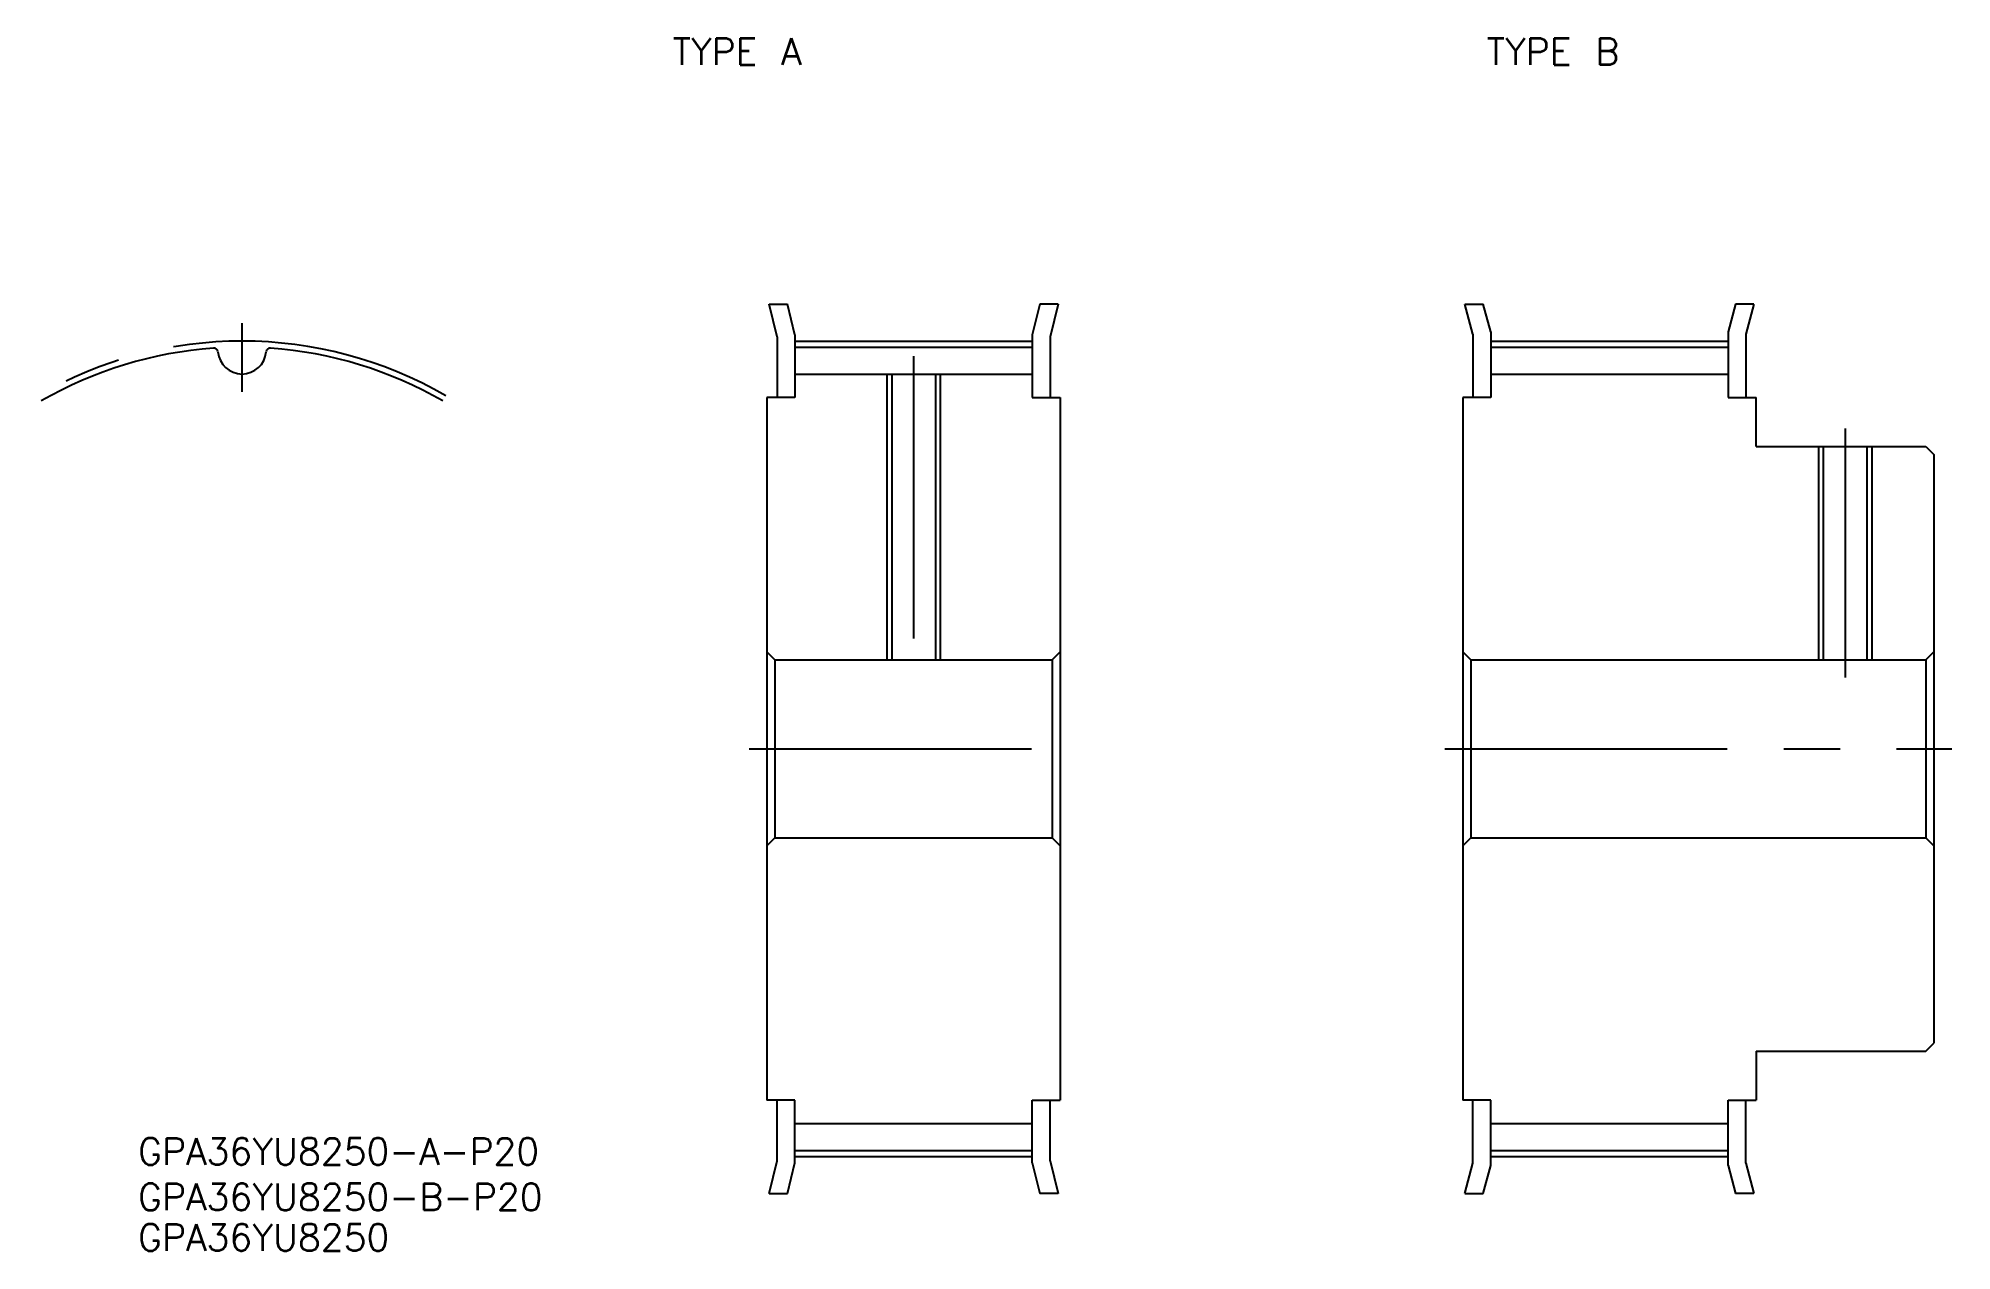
# Model space of a CAD drawing. Extents: x -23 to 192, y -56 to 80.
import ezdxf

# ---------------------------------------------------------------- set-up
doc = ezdxf.new("R2010")
doc.units = 0
doc.linetypes.add('CENTER', pattern=[50.8, 31.75, -6.35, 6.35, -6.35])
doc.layers.get('0').update_dxf_attribs({"linetype": 'CONTINUOUS'})
doc.layers.add('CENTER', color=1, linetype='CENTER')
doc.styles.get("Standard").update_dxf_attribs({"font": 'txt.shx', "height": 3, "bigfont": 'bigfont.shx'})

msp = doc.modelspace()

# ---------------------------------------------------------------- linework, layer by layer
at = {"color": 7, "linetype": 'CONTINUOUS'}
for p, q in [((60.18, 46.31), (59.28, 50)), ((59.28, 50), (61.34, 50)), ((62.18, 46.55), (61.34, 50)), ((89.72, 50), (88.88, 46.55)), ((91.78, 50), (89.72, 50)), ((91.78, 50), (90.88, 46.31)), ((138.44, 46.6), (137.54, 50)), ((137.54, 50), (139.6, 50)), ((140.44, 46.86), (139.6, 50)), ((167.97, 50), (167.14, 46.86)), ((170.04, 50), (167.97, 50)), ((170.04, 50), (169.14, 46.6)), ((60.18, 46.31), (60.18, 39.5)), ((62.18, 46.55), (62.18, 39.5)), ((88.88, 46.55), (88.88, 39.5)), ((90.88, 46.31), (90.88, 39.5)), ((138.44, 46.6), (138.44, 39.5)), ((140.44, 46.86), (140.44, 39.5)), ((167.14, 46.86), (167.14, 39.5)), ((169.14, 46.6), (169.14, 39.5)), ((62.18, 45.15), (88.88, 45.15)), ((140.44, 45.15), (167.14, 45.15)), ((62.18, 42.13), (88.88, 42.13)), ((73.07, 42.13), (73.07, 10)), ((77.99, 42.13), (77.99, 10)), ((140.44, 42.13), (167.14, 42.13)), ((59.03, 39.5), (59.03, -39.5)), ((62.18, 39.5), (59.03, 39.5)), ((88.88, 39.5), (92.03, 39.5)), ((92.03, 39.5), (92.03, -39.5)), ((137.29, 39.5), (137.29, -39.5)), ((140.44, 39.5), (137.29, 39.5)), ((167.14, 39.5), (170.29, 39.5)), ((170.29, 34), (170.29, 39.5)), ((170.29, 34), (189.38, 34)), ((177.83, 34), (177.83, 10)), ((182.74, 34), (182.74, 10)), ((189.38, 34), (190.29, 33.09)), ((190.29, 33.09), (190.29, -33.09)), ((59.03, 10.91), (59.94, 10)), ((92.03, 10.91), (91.13, 10)), ((137.29, 10.91), (138.19, 10)), ((190.29, 10.91), (189.38, 10)), ((59.94, 10), (91.13, 10)), ((59.94, 10), (59.94, -10)), ((91.13, 10), (91.13, -10)), ((138.19, 10), (189.38, 10)), ((138.19, 10), (138.19, -10)), ((189.38, 10), (189.38, -10)), ((59.03, -10.91), (59.94, -10)), ((59.94, -10), (91.13, -10)), ((92.03, -10.91), (91.13, -10)), ((137.29, -10.91), (138.19, -10)), ((138.19, -10), (189.38, -10)), ((190.29, -10.91), (189.38, -10)), ((170.29, -34), (189.38, -34)), ((170.29, -34), (170.29, -39.5)), ((189.38, -34), (190.29, -33.09)), ((62.18, -39.5), (59.03, -39.5)), ((60.18, -46.31), (60.18, -39.5)), ((62.18, -46.55), (62.18, -39.5)), ((88.88, -39.5), (92.03, -39.5)), ((88.88, -46.55), (88.88, -39.5)), ((90.88, -46.31), (90.88, -39.5)), ((140.44, -39.5), (137.29, -39.5)), ((138.44, -46.6), (138.44, -39.5)), ((140.44, -46.86), (140.44, -39.5)), ((167.14, -39.5), (170.29, -39.5)), ((167.14, -46.86), (167.14, -39.5)), ((169.14, -46.6), (169.14, -39.5)), ((62.18, -42.13), (88.88, -42.13)), ((140.44, -42.13), (167.14, -42.13)), ((62.18, -45.15), (88.88, -45.15)), ((140.44, -45.15), (167.14, -45.15)), ((59.28, -50), (60.18, -46.31)), ((61.34, -50), (62.18, -46.55)), ((88.88, -46.55), (89.72, -50)), ((90.88, -46.31), (91.78, -50)), ((137.54, -50), (138.44, -46.6)), ((139.6, -50), (140.44, -46.86)), ((167.14, -46.86), (167.97, -50)), ((169.14, -46.6), (170.04, -50)), ((59.28, -50), (61.34, -50)), ((91.78, -50), (89.72, -50)), ((137.54, -50), (139.6, -50)), ((170.04, -50), (167.97, -50))]:
    msp.add_line(p, q, dxfattribs=at)
at = {"color": 3, "linetype": 'CONTINUOUS'}
for p, q in [((72.53, 42.13), (72.53, 10)), ((78.53, 42.13), (78.53, 10)), ((177.29, 34), (177.29, 10)), ((183.29, 34), (183.29, 10))]:
    msp.add_line(p, q, dxfattribs=at)
at = {"color": 7, "linetype": 'CONTINUOUS'}
for centre, radius, start, end in [((0, 0), 45.15, 94.0542, 120), ((-3.16, 44.59), 0.453, 4.7548, 94.0542), ((0, 44.85), 2.72, 184.7548, 355.2452), ((3.16, 44.59), 0.453, 85.9457, 175.2452), ((0, 0), 45.15, 60, 85.9458)]:
    msp.add_arc(centre, radius, start, end, dxfattribs=at)
at = {"layer": 'CENTER', "color": 1, "linetype": 'CENTER'}
for p, q in [((0, 40.13), (0, 47.84)), ((62.18, 45.84), (88.88, 45.84)), ((140.44, 45.84), (167.14, 45.84)), ((75.53, 44.13), (75.53, 8)), ((180.29, 36), (180.29, 8)), ((57.03, 0), (94.03, 0)), ((135.29, 0), (192.29, 0)), ((62.18, -45.83), (88.88, -45.83)), ((140.44, -45.83), (167.14, -45.83))]:
    msp.add_line(p, q, dxfattribs=at)
msp.add_arc((0, 0), 45.83, 60, 120, dxfattribs=at)

# ---------------------------------------------------------------- texts
at = {"color": 7, "linetype": 'CONTINUOUS'}
for s, p in [('TYPE A', (48.43, 76.88)), ('TYPE B', (140, 76.88)), ('GPA36YU8250-A-P20', (-11.71, -46.76)), ('GPA36YU8250-B-P20', (-11.71, -51.89)), ('GPA36YU8250', (-11.71, -56.43))]:
    msp.add_text(s, height=3, dxfattribs=at).set_placement(p)

doc.saveas('drawing.dxf')
